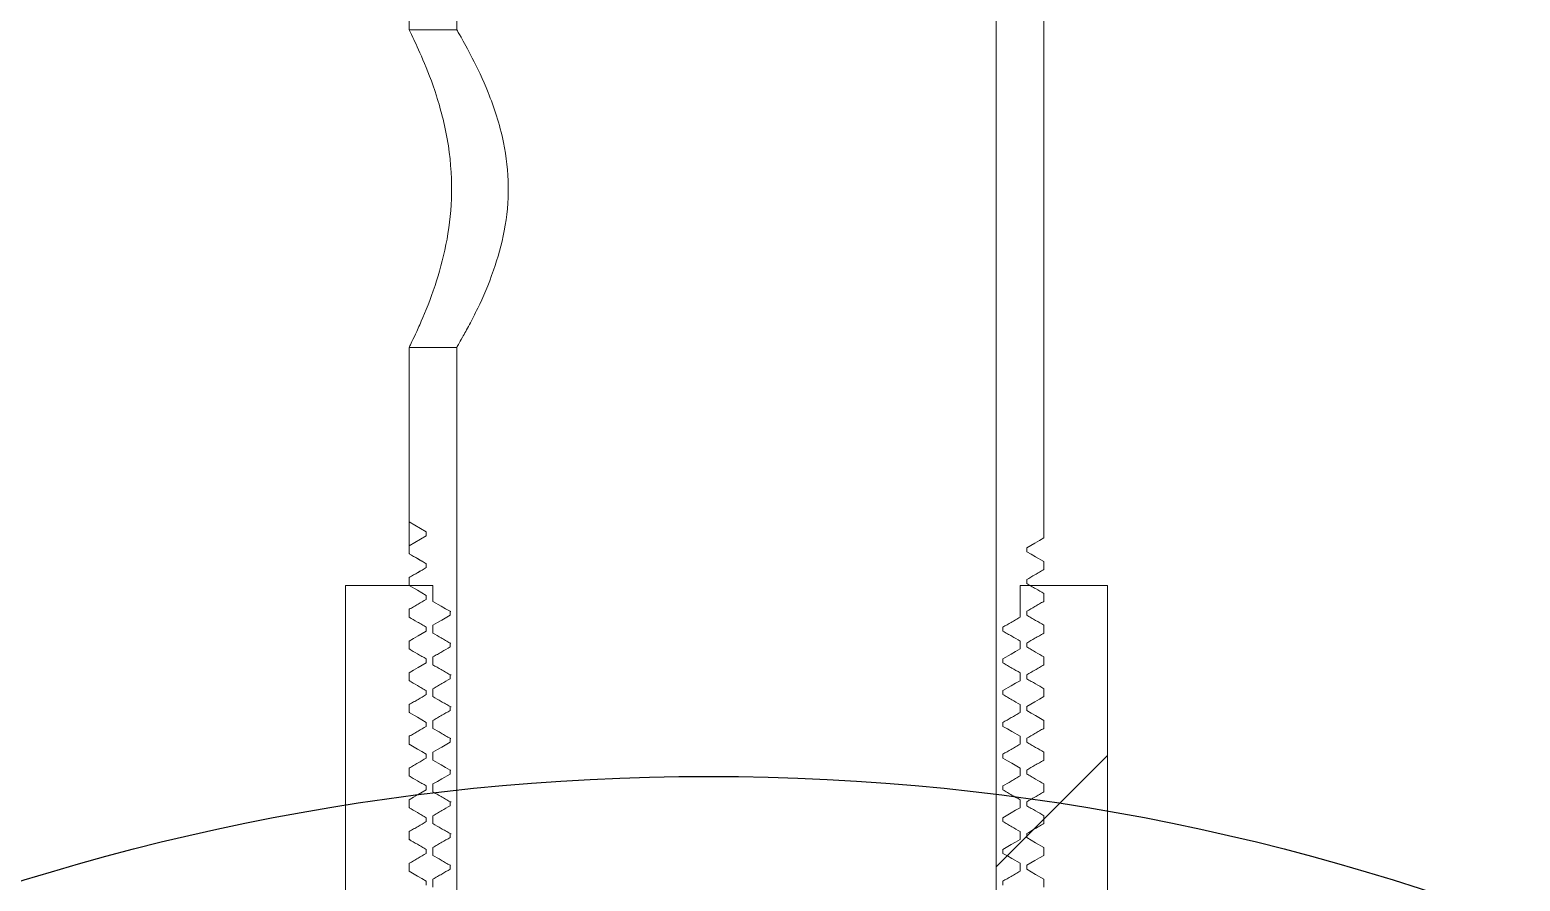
# Model space of a CAD drawing. Header units: millimetres. Extents: x 11948 to 22858, y 1146 to 11361.
# Drawn here: x 16520.9 to 16614.8, y 7441.3 to 7494.9 of the extents above; entities that cross this region are included whole.
import ezdxf

# ---------------------------------------------------------------- set-up
doc = ezdxf.new("R2010")
doc.units = ezdxf.units.MM
doc.linetypes.add('SLD-Solid', pattern=[0])
pattern_1 = [(45, (13072.54, 5639.196), (-44.9013, 44.9013), [])]

msp = doc.modelspace()

# ---------------------------------------------------------------- hatches: boundary and pattern name
at = {"linetype": 'SLD-Solid', "lineweight": 0}
h = msp.add_hatch(dxfattribs=at)
h.set_pattern_fill('ANSI31', color=256, scale=20, style=0)
h.set_pattern_definition(pattern_1)
h.paths.add_polyline_path([(16583.721, 7408.301), (16584.803, 7408.926), (16584.803, 7409.426), (16583.721, 7410.051), (16583.721, 7410.301), (16584.803, 7410.926), (16584.803, 7411.426), (16583.721, 7412.051), (16583.721, 7412.301), (16584.803, 7412.926), (16584.803, 7413.426), (16583.721, 7414.051), (16583.721, 7414.301), (16584.803, 7414.926), (16584.803, 7415.426), (16583.721, 7416.051), (16583.721, 7416.301), (16584.803, 7416.926), (16584.803, 7417.426), (16583.721, 7418.051), (16583.721, 7418.301), (16584.803, 7418.926), (16584.803, 7419.426), (16583.721, 7420.051), (16583.721, 7420.301), (16584.803, 7420.926), (16584.803, 7421.426), (16583.721, 7422.051), (16583.721, 7422.301), (16584.803, 7422.926), (16584.803, 7423.426), (16583.721, 7424.051), (16583.721, 7424.301), (16584.803, 7424.926), (16584.803, 7425.426), (16583.721, 7426.051), (16583.721, 7426.301), (16584.803, 7426.926), (16584.803, 7427.426), (16583.721, 7428.051), (16583.721, 7428.301), (16584.803, 7428.926), (16584.803, 7429.426), (16583.721, 7430.051), (16583.721, 7430.301), (16584.803, 7430.926), (16584.803, 7431.426), (16583.721, 7432.051), (16583.721, 7432.301), (16584.803, 7432.926), (16584.803, 7433.426), (16583.721, 7434.051), (16583.721, 7434.301), (16584.803, 7434.926), (16584.803, 7435.426), (16583.721, 7436.051), (16583.721, 7436.301), (16584.803, 7436.926), (16584.803, 7437.426), (16583.721, 7438.051), (16583.721, 7438.301), (16584.803, 7438.926), (16584.803, 7439.426), (16583.721, 7440.051), (16583.721, 7440.301), (16584.803, 7440.926), (16584.803, 7441.426), (16583.721, 7442.051), (16583.721, 7442.301), (16584.803, 7442.926), (16584.803, 7443.426), (16583.721, 7444.051), (16583.721, 7444.301), (16584.803, 7444.926), (16584.803, 7445.426), (16583.721, 7446.051), (16583.721, 7446.301), (16584.803, 7446.926), (16584.803, 7447.426), (16583.721, 7448.051), (16583.721, 7448.301), (16584.803, 7448.926), (16584.803, 7449.426), (16583.721, 7450.051), (16583.721, 7450.301), (16584.803, 7450.926), (16584.803, 7451.426), (16583.721, 7452.051), (16583.721, 7452.301), (16584.803, 7452.926), (16584.803, 7453.426), (16583.721, 7454.051), (16583.721, 7454.301), (16584.803, 7454.926), (16584.803, 7455.426), (16583.721, 7456.051), (16583.721, 7456.301), (16584.803, 7456.926), (16584.803, 7457.426), (16583.721, 7458.051), (16583.721, 7458.301), (16584.803, 7458.926), (16584.803, 7459.426), (16583.721, 7460.051), (16583.721, 7460.301), (16584.803, 7460.926), (16584.803, 7461.426), (16583.721, 7462.051), (16583.721, 7462.301), (16584.803, 7462.926), (16584.803, 7552.426), (16581.803, 7552.426), (16581.803, 7407.426), (16584.803, 7407.426), (16583.721, 7408.051)], flags=0)
h = msp.add_hatch(dxfattribs=at)
h.set_pattern_fill('ANSI31', color=256, scale=20, style=0)
h.set_pattern_definition(pattern_1)
edge = h.paths.add_edge_path(flags=0)
edge.add_line((16545.886, 7435.301), (16545.886, 7435.051))
edge.add_line((16545.886, 7435.051), (16544.803, 7434.426))
edge.add_line((16544.803, 7434.426), (16544.803, 7433.926))
edge.add_line((16544.803, 7433.926), (16545.886, 7433.301))
edge.add_line((16545.886, 7433.301), (16545.886, 7433.051))
edge.add_line((16545.886, 7433.051), (16544.803, 7432.426))
edge.add_line((16544.803, 7432.426), (16544.803, 7431.926))
edge.add_line((16544.803, 7431.926), (16545.886, 7431.301))
edge.add_line((16545.886, 7431.301), (16545.886, 7431.051))
edge.add_line((16545.886, 7431.051), (16544.803, 7430.426))
edge.add_line((16544.803, 7430.426), (16544.803, 7429.926))
edge.add_line((16544.803, 7429.926), (16545.886, 7429.301))
edge.add_line((16545.886, 7429.301), (16545.886, 7429.051))
edge.add_line((16545.886, 7429.051), (16544.803, 7428.426))
edge.add_line((16544.803, 7428.426), (16544.803, 7427.926))
edge.add_line((16544.803, 7427.926), (16545.886, 7427.301))
edge.add_line((16545.886, 7427.301), (16545.886, 7427.051))
edge.add_line((16545.886, 7427.051), (16544.803, 7426.426))
edge.add_line((16544.803, 7426.426), (16544.803, 7425.926))
edge.add_line((16544.803, 7425.926), (16545.886, 7425.301))
edge.add_line((16545.886, 7425.301), (16545.886, 7425.051))
edge.add_line((16545.886, 7425.051), (16544.803, 7424.426))
edge.add_line((16544.803, 7424.426), (16544.803, 7423.926))
edge.add_line((16544.803, 7423.926), (16545.886, 7423.301))
edge.add_line((16545.886, 7423.301), (16545.886, 7423.051))
edge.add_line((16545.886, 7423.051), (16544.803, 7422.426))
edge.add_line((16544.803, 7422.426), (16544.803, 7421.926))
edge.add_line((16544.803, 7421.926), (16545.886, 7421.301))
edge.add_line((16545.886, 7421.301), (16545.886, 7421.051))
edge.add_line((16545.886, 7421.051), (16544.803, 7420.426))
edge.add_line((16544.803, 7420.426), (16544.803, 7419.926))
edge.add_line((16544.803, 7419.926), (16545.886, 7419.301))
edge.add_line((16545.886, 7419.301), (16545.886, 7419.051))
edge.add_line((16545.886, 7419.051), (16544.803, 7418.426))
edge.add_line((16544.803, 7418.426), (16544.803, 7417.926))
edge.add_line((16544.803, 7417.926), (16545.886, 7417.301))
edge.add_line((16545.886, 7417.301), (16545.886, 7417.051))
edge.add_line((16545.886, 7417.051), (16544.803, 7416.426))
edge.add_line((16544.803, 7416.426), (16544.803, 7415.926))
edge.add_line((16544.803, 7415.926), (16545.886, 7415.301))
edge.add_line((16545.886, 7415.301), (16545.886, 7415.051))
edge.add_line((16545.886, 7415.051), (16544.803, 7414.426))
edge.add_line((16544.803, 7414.426), (16544.803, 7413.926))
edge.add_line((16544.803, 7413.926), (16545.886, 7413.301))
edge.add_line((16545.886, 7413.301), (16545.886, 7413.051))
edge.add_line((16545.886, 7413.051), (16544.803, 7412.426))
edge.add_line((16544.803, 7412.426), (16544.803, 7411.926))
edge.add_line((16544.803, 7411.926), (16545.886, 7411.301))
edge.add_line((16545.886, 7411.301), (16545.886, 7411.051))
edge.add_line((16545.886, 7411.051), (16544.803, 7410.426))
edge.add_line((16544.803, 7410.426), (16544.803, 7409.926))
edge.add_line((16544.803, 7409.926), (16545.886, 7409.301))
edge.add_line((16545.886, 7409.301), (16545.886, 7409.051))
edge.add_line((16545.886, 7409.051), (16544.803, 7408.426))
edge.add_line((16544.803, 7408.426), (16544.803, 7407.426))
edge.add_line((16544.803, 7407.426), (16547.803, 7407.426))
edge.add_line((16547.803, 7407.426), (16547.803, 7474.926))
edge.add_line((16547.803, 7474.926), (16544.803, 7474.926))
edge.add_line((16544.803, 7474.926), (16544.803, 7463.926))
edge.add_line((16544.803, 7463.926), (16545.886, 7463.301))
edge.add_line((16545.886, 7463.301), (16545.886, 7463.051))
edge.add_spline(control_points=[(16545.886, 7463.051), (16545.525, 7462.842), (16545.164, 7462.634), (16544.803, 7462.426)], knot_values=[0, 0, 0, 0, 1, 1, 1, 1], weights=[1, 1, 1, 1], degree=3, periodic=0)
edge.add_line((16544.803, 7462.426), (16544.803, 7461.926))
edge.add_line((16544.803, 7461.926), (16545.886, 7461.301))
edge.add_line((16545.886, 7461.301), (16545.886, 7461.051))
edge.add_line((16545.886, 7461.051), (16544.803, 7460.426))
edge.add_line((16544.803, 7460.426), (16544.803, 7459.926))
edge.add_line((16544.803, 7459.926), (16545.886, 7459.301))
edge.add_line((16545.886, 7459.301), (16545.886, 7459.051))
edge.add_line((16545.886, 7459.051), (16544.803, 7458.426))
edge.add_line((16544.803, 7458.426), (16544.803, 7457.926))
edge.add_line((16544.803, 7457.926), (16545.886, 7457.301))
edge.add_line((16545.886, 7457.301), (16545.886, 7457.051))
edge.add_line((16545.886, 7457.051), (16544.803, 7456.426))
edge.add_line((16544.803, 7456.426), (16544.803, 7455.926))
edge.add_line((16544.803, 7455.926), (16545.886, 7455.301))
edge.add_line((16545.886, 7455.301), (16545.886, 7455.051))
edge.add_line((16545.886, 7455.051), (16544.803, 7454.426))
edge.add_line((16544.803, 7454.426), (16544.803, 7453.926))
edge.add_line((16544.803, 7453.926), (16545.886, 7453.301))
edge.add_line((16545.886, 7453.301), (16545.886, 7453.051))
edge.add_line((16545.886, 7453.051), (16544.803, 7452.426))
edge.add_line((16544.803, 7452.426), (16544.803, 7451.926))
edge.add_line((16544.803, 7451.926), (16545.886, 7451.301))
edge.add_line((16545.886, 7451.301), (16545.886, 7451.051))
edge.add_line((16545.886, 7451.051), (16544.803, 7450.426))
edge.add_line((16544.803, 7450.426), (16544.803, 7449.926))
edge.add_line((16544.803, 7449.926), (16545.886, 7449.301))
edge.add_line((16545.886, 7449.301), (16545.886, 7449.051))
edge.add_line((16545.886, 7449.051), (16544.803, 7448.426))
edge.add_line((16544.803, 7448.426), (16544.803, 7447.926))
edge.add_line((16544.803, 7447.926), (16545.886, 7447.301))
edge.add_line((16545.886, 7447.301), (16545.886, 7447.051))
edge.add_line((16545.886, 7447.051), (16544.803, 7446.426))
edge.add_line((16544.803, 7446.426), (16544.803, 7445.926))
edge.add_line((16544.803, 7445.926), (16545.886, 7445.301))
edge.add_line((16545.886, 7445.301), (16545.886, 7445.051))
edge.add_line((16545.886, 7445.051), (16544.803, 7444.426))
edge.add_line((16544.803, 7444.426), (16544.803, 7443.926))
edge.add_line((16544.803, 7443.926), (16545.886, 7443.301))
edge.add_line((16545.886, 7443.301), (16545.886, 7443.051))
edge.add_line((16545.886, 7443.051), (16544.803, 7442.426))
edge.add_line((16544.803, 7442.426), (16544.803, 7441.926))
edge.add_line((16544.803, 7441.926), (16545.886, 7441.301))
edge.add_line((16545.886, 7441.301), (16545.886, 7441.051))
edge.add_line((16545.886, 7441.051), (16544.803, 7440.426))
edge.add_line((16544.803, 7440.426), (16544.803, 7439.926))
edge.add_line((16544.803, 7439.926), (16545.886, 7439.301))
edge.add_line((16545.886, 7439.301), (16545.886, 7439.051))
edge.add_line((16545.886, 7439.051), (16544.803, 7438.426))
edge.add_line((16544.803, 7438.426), (16544.803, 7437.926))
edge.add_line((16544.803, 7437.926), (16545.886, 7437.301))
edge.add_line((16545.886, 7437.301), (16545.886, 7437.051))
edge.add_line((16545.886, 7437.051), (16544.803, 7436.426))
edge.add_line((16544.803, 7436.426), (16544.803, 7435.926))
edge.add_line((16544.803, 7435.926), (16545.886, 7435.301))
h = msp.add_hatch(dxfattribs=at)
h.set_pattern_fill('ANSI31', color=256, scale=20, style=0)
h.set_pattern_definition(pattern_1)
h.paths.add_polyline_path([(16588.803, 7415.926), (16588.803, 7459.926), (16583.303, 7459.926), (16583.303, 7457.926), (16582.221, 7457.301), (16582.221, 7457.051), (16583.303, 7456.426), (16583.303, 7455.926), (16582.221, 7455.301), (16582.221, 7455.051), (16583.303, 7454.426), (16583.303, 7453.926), (16582.221, 7453.301), (16582.221, 7453.051), (16583.303, 7452.426), (16583.303, 7451.926), (16582.221, 7451.301), (16582.221, 7451.051), (16583.303, 7450.426), (16583.303, 7449.926), (16582.221, 7449.301), (16582.221, 7449.051), (16583.303, 7448.426), (16583.303, 7447.926), (16582.221, 7447.301), (16582.221, 7447.051), (16583.303, 7446.426), (16583.303, 7445.926), (16582.221, 7445.301), (16582.221, 7445.051), (16583.303, 7444.426), (16583.303, 7443.926), (16582.221, 7443.301), (16582.221, 7443.051), (16583.303, 7442.426), (16583.303, 7441.926), (16582.221, 7441.301), (16582.221, 7441.051), (16583.303, 7440.426), (16583.303, 7439.926), (16582.221, 7439.301), (16582.221, 7439.051), (16583.303, 7438.426), (16583.303, 7437.926), (16582.221, 7437.301), (16582.221, 7437.051), (16583.303, 7436.426), (16583.303, 7435.926), (16582.221, 7435.301), (16582.221, 7435.051), (16583.303, 7434.426), (16583.303, 7433.926), (16582.221, 7433.301), (16582.221, 7433.051), (16583.303, 7432.426), (16583.303, 7431.926), (16582.221, 7431.301), (16582.221, 7431.051), (16583.303, 7430.426), (16583.303, 7429.926), (16582.221, 7429.301), (16582.221, 7429.051), (16583.303, 7428.426), (16583.303, 7427.926), (16582.221, 7427.301), (16582.221, 7427.051), (16583.303, 7426.426), (16583.303, 7425.926), (16582.221, 7425.301), (16582.221, 7425.051), (16583.303, 7424.426), (16583.303, 7423.926), (16582.221, 7423.301), (16582.221, 7423.051), (16583.303, 7422.426), (16583.303, 7421.926), (16582.221, 7421.301), (16582.221, 7421.051), (16583.303, 7420.426), (16583.303, 7419.926), (16582.221, 7419.301), (16582.221, 7419.051), (16583.303, 7418.426), (16583.303, 7417.926), (16582.221, 7417.301), (16582.221, 7417.051), (16583.303, 7416.426), (16583.303, 7415.926), (16582.221, 7415.301), (16582.221, 7415.051), (16583.303, 7414.426), (16583.303, 7413.926), (16582.221, 7413.301), (16582.221, 7413.051), (16583.303, 7412.426), (16583.303, 7411.926), (16582.221, 7411.301), (16582.221, 7411.051), (16583.303, 7410.426), (16583.303, 7409.926), (16582.221, 7409.301), (16582.221, 7409.051), (16583.303, 7408.426), (16583.303, 7407.426), (16594.803, 7407.426), (16594.803, 7415.926)], flags=0)

# ---------------------------------------------------------------- linework, layer by layer
for p, q in [((16544.803, 7629.926), (16544.803, 7494.926)), ((16547.803, 7629.926), (16547.803, 7494.926)), ((16581.803, 7407.426), (16581.803, 7552.426)), ((16584.803, 7462.926), (16584.803, 7552.426)), ((16547.803, 7494.926), (16544.803, 7494.926)), ((16544.803, 7474.926), (16547.803, 7474.926)), ((16544.803, 7474.926), (16544.803, 7463.926)), ((16547.803, 7474.926), (16547.803, 7407.426)), ((16545.886, 7463.301), (16544.803, 7463.926)), ((16544.803, 7463.926), (16544.803, 7462.426)), ((16545.886, 7463.051), (16544.803, 7462.426)), ((16545.886, 7463.051), (16545.886, 7463.301)), ((16544.803, 7462.426), (16544.803, 7461.926)), ((16544.852, 7461.917), (16544.803, 7461.926)), ((16583.721, 7462.301), (16583.721, 7462.051)), ((16545.886, 7461.051), (16545.886, 7461.301)), ((16584.803, 7460.926), (16584.803, 7461.426)), ((16544.803, 7460.426), (16544.803, 7459.926)), ((16583.721, 7460.301), (16583.721, 7460.051)), ((16540.803, 7459.926), (16540.803, 7415.926)), ((16546.304, 7459.926), (16540.803, 7459.926)), ((16544.85, 7459.917), (16544.803, 7459.926)), ((16545.886, 7459.051), (16545.886, 7459.301)), ((16546.304, 7458.926), (16546.304, 7459.926)), ((16583.303, 7459.926), (16583.303, 7457.926)), ((16588.804, 7459.926), (16583.303, 7459.926)), ((16584.803, 7458.926), (16584.803, 7459.426)), ((16588.804, 7415.926), (16588.804, 7459.926)), ((16544.803, 7458.426), (16544.803, 7457.926)), ((16547.386, 7458.051), (16547.386, 7458.301)), ((16547.435, 7458.291), (16547.386, 7458.301)), ((16583.721, 7458.301), (16583.721, 7458.051)), ((16544.872, 7457.917), (16544.803, 7457.926)), ((16545.886, 7457.051), (16545.886, 7457.301)), ((16546.304, 7456.926), (16546.304, 7457.426)), ((16582.221, 7457.301), (16582.221, 7457.051)), ((16584.803, 7456.926), (16584.803, 7457.426)), ((16544.803, 7456.426), (16544.803, 7455.926)), ((16547.386, 7456.051), (16547.386, 7456.301)), ((16547.442, 7456.291), (16547.386, 7456.301)), ((16583.303, 7456.426), (16583.303, 7455.926)), ((16583.721, 7456.301), (16583.721, 7456.051)), ((16544.869, 7455.917), (16544.803, 7455.926)), ((16545.886, 7455.051), (16545.886, 7455.301)), ((16546.304, 7454.926), (16546.304, 7455.426)), ((16582.221, 7455.301), (16582.221, 7455.051)), ((16584.803, 7454.926), (16584.803, 7455.426)), ((16544.803, 7454.426), (16544.803, 7453.926)), ((16547.386, 7454.051), (16547.386, 7454.301)), ((16547.449, 7454.291), (16547.386, 7454.301)), ((16583.303, 7454.426), (16583.303, 7453.926)), ((16583.721, 7454.301), (16583.721, 7454.051)), ((16544.867, 7453.917), (16544.803, 7453.926)), ((16546.304, 7452.926), (16546.304, 7453.426)), ((16584.803, 7452.926), (16584.803, 7453.426)), ((16544.803, 7452.426), (16544.803, 7451.926)), ((16545.886, 7453.051), (16545.886, 7453.301)), ((16582.221, 7453.301), (16582.221, 7453.051)), ((16583.303, 7452.426), (16583.303, 7451.926)), ((16544.839, 7451.917), (16544.803, 7451.926)), ((16547.386, 7452.051), (16547.386, 7452.301)), ((16547.456, 7452.291), (16547.386, 7452.301)), ((16583.721, 7452.301), (16583.721, 7452.051)), ((16545.886, 7451.051), (16545.886, 7451.301)), ((16546.304, 7450.926), (16546.304, 7451.426)), ((16582.221, 7451.301), (16582.221, 7451.051)), ((16584.803, 7450.926), (16584.803, 7451.426)), ((16544.803, 7450.426), (16544.803, 7449.926)), ((16544.819, 7449.917), (16544.803, 7449.926)), ((16547.386, 7450.051), (16547.386, 7450.301)), ((16547.437, 7450.291), (16547.386, 7450.301)), ((16583.303, 7450.426), (16583.303, 7449.926)), ((16583.721, 7450.301), (16583.721, 7450.051)), ((16545.886, 7449.051), (16545.886, 7449.301)), ((16546.304, 7448.926), (16546.304, 7449.426)), ((16582.221, 7449.301), (16582.221, 7449.051)), ((16584.803, 7448.926), (16584.803, 7449.426)), ((16544.803, 7448.426), (16544.803, 7447.926)), ((16544.851, 7447.917), (16544.803, 7447.926)), ((16547.386, 7448.051), (16547.386, 7448.301)), ((16547.442, 7448.291), (16547.386, 7448.301)), ((16583.303, 7448.426), (16583.303, 7447.926)), ((16583.721, 7448.301), (16583.721, 7448.051)), ((16545.886, 7447.051), (16545.886, 7447.301)), ((16546.304, 7446.926), (16546.304, 7447.426)), ((16582.221, 7447.301), (16582.221, 7447.051)), ((16584.803, 7446.926), (16584.803, 7447.426)), ((16544.803, 7446.426), (16544.803, 7445.926)), ((16544.842, 7445.917), (16544.803, 7445.926)), ((16547.386, 7446.051), (16547.386, 7446.301)), ((16547.446, 7446.291), (16547.386, 7446.301)), ((16583.303, 7446.426), (16583.303, 7445.926)), ((16583.721, 7446.301), (16583.721, 7446.051)), ((16545.886, 7445.051), (16545.886, 7445.301)), ((16546.304, 7444.926), (16546.304, 7445.426)), ((16582.221, 7445.301), (16582.221, 7445.051)), ((16584.803, 7444.926), (16584.803, 7445.426)), ((16544.803, 7444.426), (16544.803, 7443.926)), ((16547.386, 7444.051), (16547.386, 7444.301)), ((16547.451, 7444.291), (16547.386, 7444.301)), ((16583.303, 7444.426), (16583.303, 7443.926)), ((16583.721, 7444.301), (16583.721, 7444.051)), ((16544.863, 7443.917), (16544.803, 7443.926)), ((16545.886, 7443.051), (16545.886, 7443.301)), ((16546.304, 7442.926), (16546.304, 7443.426)), ((16582.221, 7443.301), (16582.221, 7443.051)), ((16584.803, 7442.926), (16584.803, 7443.426)), ((16544.803, 7442.426), (16544.803, 7441.926)), ((16547.386, 7442.051), (16547.386, 7442.301)), ((16547.413, 7442.291), (16547.386, 7442.301)), ((16583.303, 7442.426), (16583.303, 7441.926)), ((16583.721, 7442.301), (16583.721, 7442.051)), ((16544.857, 7441.917), (16544.803, 7441.926)), ((16545.886, 7441.051), (16545.886, 7441.301)), ((16546.304, 7440.926), (16546.304, 7441.426)), ((16582.221, 7441.301), (16582.221, 7441.051)), ((16584.803, 7440.926), (16584.803, 7441.426))]:
    msp.add_line(p, q, dxfattribs=at)
at = {"linetype": 'SLD-Solid', "lineweight": 0, "flags": 128}
for points in [[(16584.803, 7462.926), (16584.522, 7462.763), (16584.241, 7462.601), (16583.721, 7462.301)], [(16545.886, 7461.301), (16545.605, 7461.463), (16545.324, 7461.625), (16544.803, 7461.926)], [(16583.721, 7462.051), (16584.002, 7461.888), (16584.283, 7461.726), (16584.803, 7461.426)], [(16545.886, 7459.301), (16545.605, 7459.463), (16545.324, 7459.625), (16544.803, 7459.926)], [(16547.386, 7458.301), (16547.105, 7458.463), (16546.824, 7458.625), (16546.304, 7458.926)], [(16546.304, 7457.426), (16546.585, 7457.588), (16546.866, 7457.75), (16547.386, 7458.051)], [(16544.803, 7456.426), (16545.084, 7456.588), (16545.366, 7456.75), (16545.886, 7457.051)], [(16583.303, 7455.926), (16583.022, 7455.763), (16582.741, 7455.601), (16582.221, 7455.301)], [(16544.803, 7454.426), (16545.084, 7454.588), (16545.366, 7454.75), (16545.886, 7455.051)], [(16583.303, 7453.926), (16583.022, 7453.763), (16582.741, 7453.601), (16582.221, 7453.301)], [(16584.803, 7452.926), (16584.522, 7452.763), (16584.241, 7452.601), (16583.721, 7452.301)], [(16545.886, 7451.301), (16545.605, 7451.463), (16545.324, 7451.625), (16544.803, 7451.926)], [(16583.721, 7452.051), (16584.002, 7451.888), (16584.283, 7451.726), (16584.803, 7451.426)], [(16582.221, 7451.051), (16582.502, 7450.888), (16582.783, 7450.726), (16583.303, 7450.426)], [(16545.886, 7449.301), (16545.605, 7449.463), (16545.324, 7449.625), (16544.803, 7449.926)], [(16546.304, 7449.426), (16546.585, 7449.588), (16546.866, 7449.75), (16547.386, 7450.051)], [(16547.386, 7448.301), (16547.105, 7448.463), (16546.824, 7448.625), (16546.304, 7448.926)], [(16582.221, 7449.051), (16582.502, 7448.888), (16582.783, 7448.726), (16583.303, 7448.426)], [(16546.304, 7447.426), (16546.585, 7447.588), (16546.866, 7447.75), (16547.386, 7448.051)], [(16544.803, 7446.426), (16545.084, 7446.588), (16545.366, 7446.75), (16545.886, 7447.051)], [(16583.303, 7445.926), (16583.022, 7445.763), (16582.741, 7445.601), (16582.221, 7445.301)], [(16583.721, 7444.051), (16584.002, 7443.888), (16584.283, 7443.726), (16584.803, 7443.426)], [(16583.303, 7443.926), (16583.022, 7443.763), (16582.741, 7443.601), (16582.221, 7443.301)], [(16582.221, 7443.051), (16582.502, 7442.888), (16582.783, 7442.726), (16583.303, 7442.426)], [(16584.803, 7442.926), (16584.522, 7442.763), (16584.241, 7442.601), (16583.721, 7442.301)], [(16545.886, 7441.301), (16545.605, 7441.463), (16545.324, 7441.625), (16544.803, 7441.926)], [(16583.721, 7442.051), (16584.002, 7441.888), (16584.283, 7441.726), (16584.803, 7441.426)]]:
    msp.add_lwpolyline(points, dxfattribs=at)
msp.add_circle((16563.685, 7302.847), 145.052)
at = {"linetype": 'SLD-Solid', "lineweight": 0}
for points, knots in [([(16544.803, 7494.926), (16544.853, 7494.828), (16544.953, 7494.632), (16545.664, 7493.126), (16546.404, 7491.238), (16546.96, 7489.304), (16547.398, 7487.165), (16547.577, 7484.394), (16547.181, 7481.314), (16546.42, 7478.619), (16545.677, 7476.784), (16545.182, 7475.699), (16544.874, 7475.065), (16544.829, 7474.975), (16544.803, 7474.926)], [0, 0, 0, 0, 0.098688, 0.197148, 0.301612, 0.357165, 0.414519, 0.520091, 0.61312, 0.70841, 0.815781, 0.871186, 0.928488, 1, 1, 1, 1]), ([(16547.803, 7494.926), (16547.859, 7494.832), (16547.971, 7494.645), (16548.775, 7493.212), (16549.641, 7491.408), (16550.334, 7489.52), (16550.861, 7487.563), (16551.157, 7485.059), (16550.878, 7482.23), (16550.111, 7479.569), (16549.259, 7477.628), (16548.585, 7476.31), (16548.16, 7475.54), (16547.881, 7475.058), (16547.805, 7474.929), (16547.804, 7474.926), (16547.803, 7474.926)], [0, 0, 0, 0, 0.09557, 0.190862, 0.293352, 0.349816, 0.408115, 0.495694, 0.583392, 0.670446, 0.772253, 0.828929, 0.887469, 0.940219, 0.994985, 1, 1, 1, 1]), ([(16544.811, 7461.917), (16544.991, 7461.813), (16545.35, 7461.606), (16545.708, 7461.399), (16545.886, 7461.296)], [0, 0, 0, 0, 0.503441, 1, 1, 1, 1]), ([(16544.803, 7460.426), (16544.897, 7460.48), (16545.084, 7460.588), (16545.446, 7460.796), (16545.713, 7460.95), (16545.886, 7461.051)], [0, 0, 0, 0, 0.25967, 0.519457, 1, 1, 1, 1]), ([(16545.886, 7461.055), (16545.708, 7460.952), (16545.35, 7460.745), (16544.991, 7460.538), (16544.811, 7460.434)], [0, 0, 0, 0, 0.496583, 1, 1, 1, 1]), ([(16584.803, 7460.926), (16584.71, 7460.871), (16584.522, 7460.763), (16584.161, 7460.555), (16583.894, 7460.401), (16583.721, 7460.301)], [0, 0, 0, 0, 0.259677, 0.519402, 1, 1, 1, 1]), ([(16583.721, 7460.051), (16583.815, 7459.996), (16584.002, 7459.888), (16584.363, 7459.68), (16584.63, 7459.526), (16584.803, 7459.426)], [0, 0, 0, 0, 0.259677, 0.519402, 1, 1, 1, 1]), ([(16544.803, 7458.426), (16544.897, 7458.48), (16545.084, 7458.588), (16545.446, 7458.796), (16545.713, 7458.95), (16545.886, 7459.051)], [0, 0, 0, 0, 0.25967, 0.519457, 1, 1, 1, 1]), ([(16584.803, 7458.926), (16584.71, 7458.871), (16584.522, 7458.763), (16584.161, 7458.555), (16583.894, 7458.401), (16583.721, 7458.301)], [0, 0, 0, 0, 0.259665, 0.519377, 1, 1, 1, 1]), ([(16545.886, 7457.301), (16545.792, 7457.355), (16545.605, 7457.463), (16545.244, 7457.671), (16544.977, 7457.825), (16544.803, 7457.926)], [0, 0, 0, 0, 0.259787, 0.519457, 1, 1, 1, 1]), ([(16583.303, 7457.926), (16583.21, 7457.871), (16583.022, 7457.763), (16582.661, 7457.555), (16582.394, 7457.401), (16582.221, 7457.301)], [0, 0, 0, 0, 0.25967, 0.519504, 1, 1, 1, 1]), ([(16583.721, 7458.051), (16583.815, 7457.996), (16584.002, 7457.888), (16584.363, 7457.68), (16584.63, 7457.526), (16584.803, 7457.426)], [0, 0, 0, 0, 0.259665, 0.519377, 1, 1, 1, 1]), ([(16547.386, 7456.301), (16547.292, 7456.355), (16547.105, 7456.463), (16546.744, 7456.671), (16546.477, 7456.825), (16546.304, 7456.926)], [0, 0, 0, 0, 0.259712, 0.519377, 1, 1, 1, 1]), ([(16582.221, 7457.051), (16582.315, 7456.997), (16582.502, 7456.888), (16582.863, 7456.68), (16583.13, 7456.526), (16583.303, 7456.426)], [0, 0, 0, 0, 0.259835, 0.519504, 1, 1, 1, 1]), ([(16584.803, 7456.926), (16584.71, 7456.871), (16584.522, 7456.763), (16584.161, 7456.555), (16583.894, 7456.401), (16583.721, 7456.301)], [0, 0, 0, 0, 0.259712, 0.519377, 1, 1, 1, 1]), ([(16545.886, 7455.301), (16545.792, 7455.355), (16545.605, 7455.463), (16545.244, 7455.671), (16544.977, 7455.825), (16544.803, 7455.926)], [0, 0, 0, 0, 0.259799, 0.519481, 1, 1, 1, 1]), ([(16546.304, 7455.426), (16546.397, 7455.48), (16546.585, 7455.588), (16546.945, 7455.796), (16547.213, 7455.95), (16547.386, 7456.051)], [0, 0, 0, 0, 0.259712, 0.519377, 1, 1, 1, 1]), ([(16583.721, 7456.051), (16583.815, 7455.996), (16584.002, 7455.888), (16584.363, 7455.68), (16584.63, 7455.526), (16584.803, 7455.426)], [0, 0, 0, 0, 0.259712, 0.519377, 1, 1, 1, 1]), ([(16547.386, 7454.301), (16547.292, 7454.355), (16547.105, 7454.463), (16546.744, 7454.671), (16546.477, 7454.825), (16546.304, 7454.926)], [0, 0, 0, 0, 0.259712, 0.519377, 1, 1, 1, 1]), ([(16582.221, 7455.051), (16582.315, 7454.996), (16582.502, 7454.888), (16582.863, 7454.68), (16583.13, 7454.526), (16583.303, 7454.426)], [0, 0, 0, 0, 0.259799, 0.519481, 1, 1, 1, 1]), ([(16584.803, 7454.926), (16584.71, 7454.871), (16584.522, 7454.763), (16584.161, 7454.555), (16583.894, 7454.401), (16583.721, 7454.301)], [0, 0, 0, 0, 0.259712, 0.519377, 1, 1, 1, 1]), ([(16545.886, 7453.301), (16545.792, 7453.355), (16545.605, 7453.463), (16545.244, 7453.671), (16544.977, 7453.825), (16544.803, 7453.926)], [0, 0, 0, 0, 0.259835, 0.519504, 1, 1, 1, 1]), ([(16546.304, 7453.426), (16546.397, 7453.48), (16546.585, 7453.588), (16546.945, 7453.796), (16547.213, 7453.95), (16547.386, 7454.051)], [0, 0, 0, 0, 0.259712, 0.519377, 1, 1, 1, 1]), ([(16583.721, 7454.051), (16583.815, 7453.996), (16584.002, 7453.888), (16584.363, 7453.68), (16584.63, 7453.526), (16584.803, 7453.426)], [0, 0, 0, 0, 0.259712, 0.519377, 1, 1, 1, 1]), ([(16544.803, 7452.426), (16544.897, 7452.48), (16545.085, 7452.588), (16545.445, 7452.796), (16545.713, 7452.95), (16545.886, 7453.051)], [0, 0, 0, 0, 0.25967, 0.519504, 1, 1, 1, 1]), ([(16547.386, 7452.301), (16547.292, 7452.355), (16547.105, 7452.463), (16546.744, 7452.671), (16546.477, 7452.825), (16546.304, 7452.926)], [0, 0, 0, 0, 0.259665, 0.519377, 1, 1, 1, 1]), ([(16582.221, 7453.051), (16582.315, 7452.996), (16582.502, 7452.888), (16582.863, 7452.68), (16583.13, 7452.526), (16583.303, 7452.426)], [0, 0, 0, 0, 0.259787, 0.519457, 1, 1, 1, 1]), ([(16546.304, 7451.426), (16546.397, 7451.48), (16546.585, 7451.588), (16546.945, 7451.796), (16547.213, 7451.95), (16547.386, 7452.051)], [0, 0, 0, 0, 0.259665, 0.519377, 1, 1, 1, 1]), ([(16583.303, 7451.926), (16583.21, 7451.871), (16583.022, 7451.763), (16582.661, 7451.555), (16582.394, 7451.401), (16582.221, 7451.301)], [0, 0, 0, 0, 0.25967, 0.519457, 1, 1, 1, 1]), ([(16544.803, 7450.426), (16544.897, 7450.48), (16545.084, 7450.588), (16545.446, 7450.796), (16545.713, 7450.95), (16545.886, 7451.051)], [0, 0, 0, 0, 0.25967, 0.519457, 1, 1, 1, 1]), ([(16547.386, 7450.301), (16547.292, 7450.355), (16547.105, 7450.463), (16546.744, 7450.671), (16546.477, 7450.825), (16546.304, 7450.926)], [0, 0, 0, 0, 0.259677, 0.519402, 1, 1, 1, 1]), ([(16584.803, 7450.926), (16584.71, 7450.871), (16584.522, 7450.763), (16584.161, 7450.555), (16583.894, 7450.401), (16583.721, 7450.301)], [0, 0, 0, 0, 0.259677, 0.519402, 1, 1, 1, 1]), ([(16583.303, 7449.926), (16583.21, 7449.871), (16583.022, 7449.763), (16582.661, 7449.555), (16582.394, 7449.401), (16582.221, 7449.301)], [0, 0, 0, 0, 0.25967, 0.519457, 1, 1, 1, 1]), ([(16583.721, 7450.051), (16583.815, 7449.996), (16584.002, 7449.888), (16584.363, 7449.68), (16584.63, 7449.526), (16584.803, 7449.426)], [0, 0, 0, 0, 0.259665, 0.519377, 1, 1, 1, 1]), ([(16544.803, 7448.426), (16544.897, 7448.48), (16545.084, 7448.588), (16545.446, 7448.796), (16545.713, 7448.95), (16545.886, 7449.051)], [0, 0, 0, 0, 0.25967, 0.519457, 1, 1, 1, 1]), ([(16584.803, 7448.926), (16584.71, 7448.871), (16584.522, 7448.763), (16584.161, 7448.555), (16583.894, 7448.401), (16583.721, 7448.301)], [0, 0, 0, 0, 0.259665, 0.519377, 1, 1, 1, 1]), ([(16545.886, 7447.301), (16545.792, 7447.355), (16545.605, 7447.463), (16545.244, 7447.671), (16544.977, 7447.826), (16544.803, 7447.926)], [0, 0, 0, 0, 0.259787, 0.519457, 1, 1, 1, 1]), ([(16583.303, 7447.926), (16583.21, 7447.871), (16583.022, 7447.763), (16582.661, 7447.555), (16582.394, 7447.401), (16582.221, 7447.301)], [0, 0, 0, 0, 0.25967, 0.519504, 1, 1, 1, 1]), ([(16583.721, 7448.051), (16583.815, 7447.996), (16584.002, 7447.888), (16584.363, 7447.68), (16584.63, 7447.526), (16584.803, 7447.426)], [0, 0, 0, 0, 0.259665, 0.519377, 1, 1, 1, 1]), ([(16547.386, 7446.301), (16547.292, 7446.355), (16547.105, 7446.463), (16546.744, 7446.671), (16546.477, 7446.825), (16546.304, 7446.926)], [0, 0, 0, 0, 0.259712, 0.519377, 1, 1, 1, 1]), ([(16582.221, 7447.051), (16582.315, 7446.997), (16582.502, 7446.888), (16582.863, 7446.68), (16583.13, 7446.526), (16583.303, 7446.426)], [0, 0, 0, 0, 0.259835, 0.519504, 1, 1, 1, 1]), ([(16584.803, 7446.926), (16584.71, 7446.871), (16584.522, 7446.763), (16584.161, 7446.555), (16583.894, 7446.401), (16583.721, 7446.301)], [0, 0, 0, 0, 0.259712, 0.519377, 1, 1, 1, 1]), ([(16545.886, 7445.301), (16545.792, 7445.355), (16545.605, 7445.463), (16545.244, 7445.671), (16544.977, 7445.825), (16544.803, 7445.926)], [0, 0, 0, 0, 0.259835, 0.519504, 1, 1, 1, 1]), ([(16546.304, 7445.426), (16546.397, 7445.48), (16546.585, 7445.588), (16546.945, 7445.796), (16547.213, 7445.95), (16547.386, 7446.051)], [0, 0, 0, 0, 0.259712, 0.519377, 1, 1, 1, 1]), ([(16583.721, 7446.051), (16583.815, 7445.996), (16584.002, 7445.888), (16584.363, 7445.68), (16584.63, 7445.526), (16584.803, 7445.426)], [0, 0, 0, 0, 0.259712, 0.519377, 1, 1, 1, 1]), ([(16544.803, 7444.426), (16544.897, 7444.48), (16545.085, 7444.588), (16545.445, 7444.796), (16545.713, 7444.95), (16545.886, 7445.051)], [0, 0, 0, 0, 0.25967, 0.519504, 1, 1, 1, 1]), ([(16547.386, 7444.301), (16547.292, 7444.355), (16547.105, 7444.463), (16546.744, 7444.671), (16546.477, 7444.825), (16546.304, 7444.926)], [0, 0, 0, 0, 0.259665, 0.519377, 1, 1, 1, 1]), ([(16582.221, 7445.051), (16582.315, 7444.996), (16582.502, 7444.888), (16582.863, 7444.68), (16583.13, 7444.526), (16583.303, 7444.426)], [0, 0, 0, 0, 0.259787, 0.519457, 1, 1, 1, 1]), ([(16584.803, 7444.926), (16584.71, 7444.871), (16584.522, 7444.763), (16584.161, 7444.555), (16583.894, 7444.401), (16583.721, 7444.301)], [0, 0, 0, 0, 0.259712, 0.519377, 1, 1, 1, 1]), ([(16546.304, 7443.426), (16546.397, 7443.48), (16546.585, 7443.588), (16546.945, 7443.796), (16547.213, 7443.95), (16547.386, 7444.051)], [0, 0, 0, 0, 0.259665, 0.519377, 1, 1, 1, 1]), ([(16545.886, 7443.301), (16545.792, 7443.355), (16545.605, 7443.463), (16545.244, 7443.671), (16544.977, 7443.825), (16544.803, 7443.926)], [0, 0, 0, 0, 0.259835, 0.519504, 1, 1, 1, 1]), ([(16544.803, 7442.426), (16544.897, 7442.48), (16545.084, 7442.588), (16545.446, 7442.796), (16545.713, 7442.95), (16545.886, 7443.051)], [0, 0, 0, 0, 0.25967, 0.519457, 1, 1, 1, 1]), ([(16547.386, 7442.301), (16547.292, 7442.355), (16547.105, 7442.463), (16546.744, 7442.671), (16546.477, 7442.826), (16546.304, 7442.926)], [0, 0, 0, 0, 0.259665, 0.519377, 1, 1, 1, 1]), ([(16546.304, 7441.426), (16546.397, 7441.48), (16546.585, 7441.588), (16546.945, 7441.796), (16547.213, 7441.951), (16547.386, 7442.051)], [0, 0, 0, 0, 0.259665, 0.519377, 1, 1, 1, 1]), ([(16583.303, 7441.926), (16583.21, 7441.871), (16583.022, 7441.763), (16582.661, 7441.555), (16582.394, 7441.401), (16582.221, 7441.301)], [0, 0, 0, 0, 0.25967, 0.519457, 1, 1, 1, 1])]:
    msp.add_open_spline(points, degree=3, knots=knots, dxfattribs=at)

doc.saveas('drawing.dxf')
